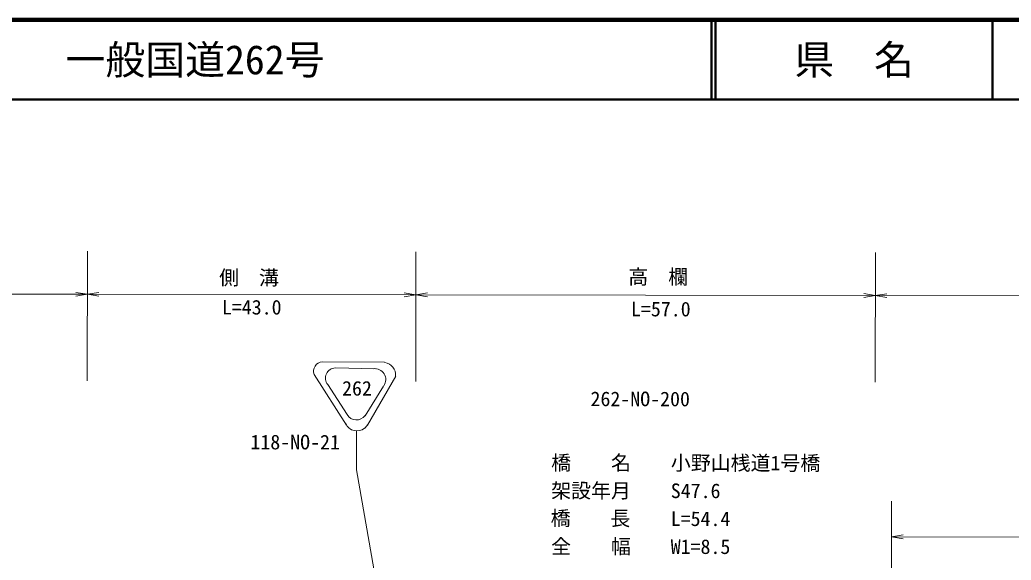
# Model space of a CAD drawing. Units: millimetres, scale not verified. Extents: x 39966 to 680000, y 20000 to 380000.
# Drawn here: x 211009 to 335327, y 312248 to 380000 of the extents above; entities that cross this region are included whole.
import ezdxf
from ezdxf.enums import TextEntityAlignment as Align

# ---------------------------------------------------------------- set-up
doc = ezdxf.new("R2010")
doc.units = ezdxf.units.MM
doc.header["$LTSCALE"] = 1000
for name, color, linetype, lineweight in [('M-STR-STR1', 1, 'Continuous', 13), ('M-STR-STR3', 7, 'Continuous', 13), ('M-STR-STRC', 7, 'Continuous', 13), ('M-TTL', 2, 'Continuous', 140), ('M-TTL-LINE', 7, 'Continuous', 50)]:
    doc.layers.add(name, color=color, linetype=linetype, lineweight=lineweight)
doc.layers.add('M-TTL-TXT', color=7, linetype='Continuous')
doc.styles.add('ＭＳ ゴシック', font='')
doc.styles.get('ＭＳ ゴシック').set_extended_font_data('MS Gothic')

# ---------------------------------------------------------------- blocks, each defined once
blk = doc.blocks.new('open_arrow')
at = {"color": 0, "linetype": 'Continuous', "lineweight": -2}
blk.add_lwpolyline([(7.5, 1.25), (0, 0), (7.5, -1.25)], dxfattribs=at)

msp = doc.modelspace()

# ---------------------------------------------------------------- linework, layer by layer
at = {"layer": 'M-STR-STR3'}
for p, q in [((219469, 334721), (219495, 350974)), ((260654, 334655), (260679, 350908)), ((318274, 334563), (318300, 350816)), ((153676, 345687), (219486, 345582)), ((219486, 345582), (260671, 345517)), ((260671, 345517), (318292, 345425)), ((318292, 345425), (372247, 345339)), ((320311, 305604), (320334, 319664)), ((320326, 315170), (372199, 315087))]:
    msp.add_line(p, q, dxfattribs=at)
at = {"layer": 'M-STR-STRC'}
for p, q in [((248979, 337134), (256730, 337055)), ((250586, 336350), (255551, 336256)), ((247915, 335520), (251966, 329158)), ((258146, 335304), (254594, 329169)), ((249620, 334269), (252051, 330507)), ((256615, 334080), (254296, 330366)), ((253220, 328437), (253218, 323588)), ((259835, 285973), (253218, 323588))]:
    msp.add_line(p, q, dxfattribs=at)
for centre, radius, start, end in [((249040, 335935), 1203, 94.34135, 199.57431), ((256513, 335442), 1628, 356.36001, 80.61245), ((250601, 335079), 1272, 90.66304, 219.55414), ((255527, 334895), 1369, 325.19038, 97.60778), ((253219, 331165), 1340, 209.38913, 323.44889), ((253275, 329987), 1537, 204.17597, 309.39074), ((253275, 329987), 1537, 309.92757, 329.19035)]:
    msp.add_arc(centre, radius, start, end, dxfattribs=at)
at = {"layer": 'M-TTL'}
for p, q in [((680000, 380000), (40000, 380000)), ((40303, 380000), (680000, 380000))]:
    msp.add_line(p, q, dxfattribs=at)
at = {"layer": 'M-TTL-LINE'}
for p, q in [((297750, 380000), (297750, 370000)), ((298250, 380000), (298250, 370000)), ((333000, 380000), (333000, 370000)), ((40000, 370000), (680000, 370000))]:
    msp.add_line(p, q, dxfattribs=at)

# ---------------------------------------------------------------- block references
at = {"layer": 'M-STR-STR3', "xscale": 193, "yscale": 193}
for p, rotation in [((219486, 345582), 179.9), ((219486, 345582), 359.9), ((260671, 345517), 179.9), ((260671, 345517), 359.9), ((318292, 345425), 179.9), ((318292, 345425), 359.9), ((320326, 315170), 359.9)]:
    msp.add_blockref('open_arrow', p, dxfattribs=dict(at, rotation=rotation))

# ---------------------------------------------------------------- texts
at = {"layer": 'M-STR-STR1', "style": 'ＭＳ ゴシック'}
for s, p in [('262-NO-200', (282572, 331010)), ('橋\u3000\u3000名', (277643, 323007)), ('小野山桟道1号橋', (292643, 322983)), ('架設年月', (277638, 319507)), ('S47.6', (292638, 319483)), ('橋    長', (277568, 316040)), ('L=54.4', (292632, 315983)), ('全\u3000\u3000幅', (277627, 312507)), ('W1=8.5', (292627, 312483))]:
    msp.add_text(s, height=1833, rotation=359.909, dxfattribs=at).set_placement(p, align=Align.BOTTOM_LEFT)
at = {"layer": 'M-STR-STR3', "style": 'ＭＳ ゴシック'}
for s, p in [('側\u3000溝', (235998, 346215)), ('高\u3000欄', (287310, 346312)), ('L=43.0', (236347, 342508)), ('L=57.0', (287649, 342276))]:
    msp.add_text(s, height=1833, rotation=359.909, dxfattribs=at).set_placement(p, align=Align.BOTTOM_LEFT)
at = {"layer": 'M-STR-STRC', "style": 'ＭＳ ゴシック'}
for s, p in [('262', (251417, 332334)), ('118-NO-21', (239926, 325596))]:
    msp.add_text(s, height=1833, rotation=359.909, dxfattribs=at).set_placement(p, align=Align.BOTTOM_LEFT)
at = {"layer": 'M-TTL-TXT', "style": 'ＭＳ ゴシック'}
msp.add_text('一般国道262号', height=3666, dxfattribs=at).set_placement((216734, 375000), align=Align.MIDDLE_LEFT)
msp.add_text('県\u3000名', height=3666, dxfattribs=at).set_placement((315625, 375000), align=Align.MIDDLE_CENTER)

doc.saveas('drawing.dxf')
